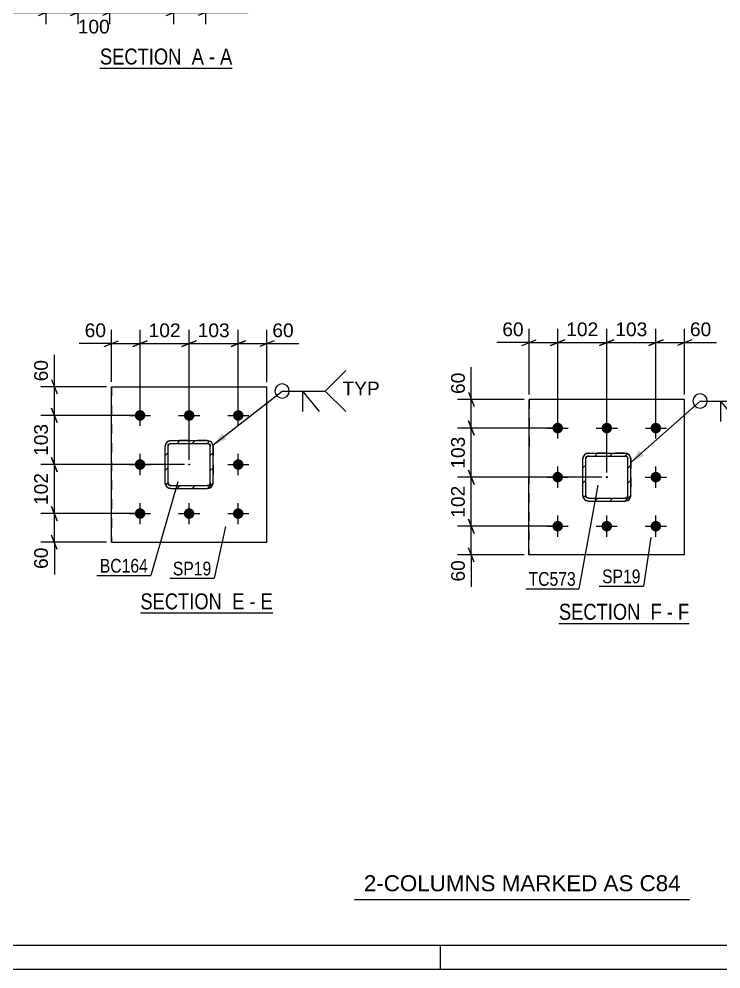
# Model space of a CAD drawing. Header units: millimetres. Extents: x 0 to 841, y 0 to 594.
# Drawn here: x 332.9 to 479.6, y 0 to 198.5 of the extents above; entities that cross this region are included whole.
import ezdxf

# ---------------------------------------------------------------- set-up
doc = ezdxf.new("R2010")
doc.units = ezdxf.units.MM
doc.linetypes.add('DXK_LINE_DOT2', pattern=[3.9198, 1.9599, -1.9599])
doc.linetypes.add('DXK_LINE_DOT3', pattern=[5.9187, 2.979, -0.9799, 0.9799, -0.9799])
doc.styles.add('Arial', font='ARIAL.TTF', dxfattribs={"height": 0.2})
doc.styles.add('Arial Narrow', font='ARIALN.TTF', dxfattribs={"height": 0.2})

# ---------------------------------------------------------------- blocks, each defined once
blk = doc.blocks.new('Unknown-284928597-1132')
at = {"color": 5, "linetype": 'Continuous'}
for p, q in [((5, 5), (836, 5)), ((421, 0), (421, 5)), ((0, 0), (841, 0))]:
    blk.add_line(p, q, dxfattribs=at)
blk = doc.blocks.new('Unknown-284928597-13 - 3507')
at = {"color": 6, "linetype": 'Continuous'}
blk.add_line((445.72, 72.22), (472.93, 72.22), dxfattribs=at)
at = {"color": 0, "linetype": 'Continuous'}
for points in [[(463.82, 72.97), (463.82, 76.47), (445.72, 76.47), (445.72, 72.97)], [(467.22, 72.97), (467.22, 76.47), (464.87, 76.47), (464.87, 72.97)], [(469.54, 72.97), (469.54, 76.47), (468.27, 76.47), (468.27, 72.97)], [(472.93, 72.97), (472.93, 76.47), (470.59, 76.47), (470.59, 72.97)]]:
    blk.add_wipeout(points, dxfattribs=at)
at = {"color": 7, "linetype": 'Continuous', "style": 'Arial Narrow'}
for s, p in [('SECTION ', (445.72, 72.97)), ('F', (464.87, 72.97)), ('F', (470.59, 72.97)), ('-', (468.27, 72.97))]:
    blk.add_text(s, height=3.34, dxfattribs=at).set_placement(p)
blk = doc.blocks.new('Unknown-284928597-16 - 4086')
at = {"color": 6, "linetype": 'Continuous'}
blk.add_line((358.29, 74.4), (385.94, 74.4), dxfattribs=at)
at = {"color": 0, "linetype": 'Continuous'}
for points in [[(376.4, 75.15), (376.4, 78.65), (358.29, 78.65), (358.29, 75.15)], [(380.01, 75.15), (380.01, 78.65), (377.45, 78.65), (377.45, 75.15)], [(382.33, 75.15), (382.33, 78.65), (381.06, 78.65), (381.06, 75.15)], [(385.94, 75.15), (385.94, 78.65), (383.38, 78.65), (383.38, 75.15)]]:
    blk.add_wipeout(points, dxfattribs=at)
at = {"color": 7, "linetype": 'Continuous', "style": 'Arial Narrow'}
for s, p in [('SECTION ', (358.29, 75.15)), ('E', (377.45, 75.15)), ('E', (383.38, 75.15)), ('-', (381.06, 75.15))]:
    blk.add_text(s, height=3.34, dxfattribs=at).set_placement(p)
blk = doc.blocks.new('Unknown-284928597-17 - 2077')
at = {"color": 6, "linetype": 'Continuous'}
blk.add_line((349.84, 188.25), (377.49, 188.25), dxfattribs=at)
at = {"color": 0, "linetype": 'Continuous'}
for points in [[(367.95, 189), (367.95, 192.5), (349.84, 192.5), (349.84, 189)], [(371.55, 189), (371.55, 192.5), (369, 192.5), (369, 189)], [(373.88, 189), (373.88, 192.5), (372.6, 192.5), (372.6, 189)], [(377.49, 189), (377.49, 192.5), (374.93, 192.5), (374.93, 189)]]:
    blk.add_wipeout(points, dxfattribs=at)
at = {"color": 7, "linetype": 'Continuous', "style": 'Arial Narrow'}
for s, p in [('SECTION ', (349.84, 189)), ('A', (369, 189)), ('A', (374.93, 189)), ('-', (372.6, 189))]:
    blk.add_text(s, height=3.34, dxfattribs=at).set_placement(p)
blk = doc.blocks.new('Part-284928597-3552 - 3507')
at = {"color": 2, "linetype": 'Continuous'}
for p, q in [((439.46, 86.53), (439.47, 119.03)), ((439.47, 119.03), (439.47, 119.03)), ((471.97, 119.03), (439.47, 119.03)), ((471.96, 86.53), (471.97, 119.03)), ((439.46, 86.53), (439.46, 86.53)), ((471.96, 86.53), (439.46, 86.53))]:
    blk.add_line(p, q, dxfattribs=at)
at = {"color": 7, "linetype": 'DXK_LINE_DOT2'}
for p, q in [((439.47, 119.03), (439.46, 86.53)), ((471.96, 86.53), (471.97, 119.03)), ((471.97, 119.03), (471.97, 119.03)), ((471.96, 86.53), (471.96, 86.53))]:
    blk.add_line(p, q, dxfattribs=at)
blk = doc.blocks.new('Part-284928597-3561 - 3507')
at = {"linetype": 'Continuous'}
h = blk.add_hatch(dxfattribs=at)
h.set_pattern_fill('', scale=0.7, style=0, pattern_type=0)
h.set_pattern_definition([(45, (459.5123, 97.7786), (-1.57154, 1.57154), [])])
h.paths.add_polyline_path([(451.91, 97.78), (459.51, 97.78), (459.97, 97.87), (460.36, 98.13), (460.62, 98.52), (460.71, 98.98), (460.71, 106.58), (460.62, 107.04), (460.36, 107.43), (459.97, 107.69), (459.51, 107.78), (451.91, 107.78), (451.45, 107.69), (451.07, 107.43), (450.81, 107.04), (450.71, 106.58), (450.71, 98.98), (450.8, 98.52), (451.06, 98.13), (451.45, 97.87)])
h.paths.add_polyline_path([(451.36, 98.75), (451.31, 98.98), (451.31, 106.58), (451.36, 106.81), (451.49, 107), (451.68, 107.13), (451.91, 107.18), (459.51, 107.18), (459.74, 107.13), (459.94, 107), (460.07, 106.81), (460.11, 106.58), (460.11, 98.98), (460.07, 98.75), (459.94, 98.55), (459.74, 98.42), (459.51, 98.38), (451.91, 98.38), (451.68, 98.43), (451.49, 98.56)])
blk.add_hatch(color=246, dxfattribs=at).paths.add_polyline_path([(455.71, 102.68, -1), (455.71, 102.88, -1)])
at = {"color": 2, "linetype": 'Continuous'}
for p, q in [((451.91, 107.78), (451.45, 107.69)), ((451.91, 107.78), (451.91, 107.78)), ((451.91, 107.78), (459.51, 107.78)), ((459.51, 107.78), (459.51, 107.78)), ((459.97, 107.69), (459.51, 107.78)), ((450.81, 107.04), (450.71, 106.58)), ((450.71, 106.58), (450.71, 106.58)), ((450.71, 98.98), (450.71, 106.58)), ((451.31, 106.58), (451.36, 106.81)), ((451.31, 106.58), (451.31, 106.58)), ((451.31, 98.98), (451.31, 106.58)), ((451.36, 106.81), (451.49, 107)), ((451.49, 107), (451.68, 107.13)), ((451.68, 107.13), (451.91, 107.18)), ((451.91, 107.18), (451.91, 107.18)), ((451.91, 107.18), (459.51, 107.18)), ((459.51, 107.18), (459.51, 107.18)), ((459.51, 107.18), (459.74, 107.13)), ((459.74, 107.13), (459.94, 107)), ((459.94, 107), (460.07, 106.81)), ((460.07, 106.81), (460.11, 106.58)), ((460.11, 106.58), (460.11, 106.58)), ((460.11, 98.98), (460.11, 106.58)), ((460.71, 106.58), (460.62, 107.04)), ((460.71, 106.58), (460.71, 106.58)), ((460.71, 98.98), (460.71, 106.58)), ((450.71, 98.98), (450.71, 98.98)), ((450.71, 98.98), (450.8, 98.52)), ((451.31, 98.98), (451.31, 98.98)), ((451.36, 98.75), (451.31, 98.98)), ((451.49, 98.56), (451.36, 98.75)), ((451.45, 97.87), (451.91, 97.78)), ((451.68, 98.43), (451.49, 98.56)), ((451.91, 98.38), (451.68, 98.43)), ((451.91, 98.38), (451.91, 98.38)), ((451.91, 98.38), (459.51, 98.38)), ((451.91, 97.78), (451.91, 97.78)), ((451.91, 97.78), (459.51, 97.78)), ((459.74, 98.42), (459.51, 98.38)), ((459.51, 98.38), (459.51, 98.38)), ((459.51, 97.78), (459.97, 97.87)), ((459.51, 97.78), (459.51, 97.78)), ((459.94, 98.55), (459.74, 98.42)), ((460.07, 98.75), (459.94, 98.55)), ((460.11, 98.98), (460.07, 98.75)), ((460.11, 98.98), (460.11, 98.98)), ((460.62, 98.52), (460.71, 98.98)), ((460.71, 98.98), (460.71, 98.98))]:
    blk.add_line(p, q, dxfattribs=at)
at = {"color": 7, "linetype": 'DXK_LINE_DOT2'}
for p, q in [((451.46, 107.69), (451.91, 107.78)), ((459.51, 107.78), (451.91, 107.78)), ((459.51, 107.78), (459.97, 107.69)), ((450.71, 106.58), (450.81, 107.04)), ((450.71, 98.98), (450.71, 106.58)), ((451.36, 106.81), (451.31, 106.58)), ((451.31, 98.98), (451.31, 106.58)), ((451.49, 107), (451.36, 106.81)), ((451.68, 107.13), (451.49, 107)), ((451.91, 107.18), (451.68, 107.13)), ((451.91, 107.18), (459.51, 107.18)), ((459.74, 107.13), (459.51, 107.18)), ((459.94, 107), (459.74, 107.13)), ((460.07, 106.81), (459.94, 107)), ((460.11, 106.58), (460.07, 106.81)), ((460.11, 98.98), (460.11, 106.58)), ((460.62, 107.04), (460.62, 107.04)), ((460.62, 107.04), (460.71, 106.58)), ((460.71, 106.58), (460.71, 98.98)), ((450.8, 98.52), (450.71, 98.98)), ((451.31, 98.98), (451.36, 98.75)), ((451.36, 98.75), (451.49, 98.56)), ((451.91, 97.78), (451.45, 97.87)), ((451.49, 98.56), (451.68, 98.43)), ((451.68, 98.43), (451.91, 98.38)), ((451.91, 98.38), (459.51, 98.38)), ((451.91, 97.78), (459.51, 97.78)), ((459.51, 98.38), (459.74, 98.42)), ((459.97, 97.87), (459.51, 97.78)), ((459.74, 98.42), (459.94, 98.55)), ((459.94, 98.55), (460.07, 98.75)), ((460.07, 98.75), (460.11, 98.98)), ((460.71, 98.98), (460.62, 98.52)), ((460.71, 98.98), (460.71, 98.98))]:
    blk.add_line(p, q, dxfattribs=at)
at = {"color": 7, "linetype": 'DXK_LINE_DOT3'}
blk.add_line((455.71, 102.78), (455.71, 102.78), dxfattribs=at)
at = {"color": 246, "linetype": 'DXK_LINE_DOT2'}
blk.add_line((455.71, 102.78), (455.71, 102.78), dxfattribs=at)
at = {"color": 246, "linetype": 'Continuous'}
blk.add_circle((455.71, 102.78), 0.1, dxfattribs=at)
at = {"color": 7, "linetype": 'DXK_LINE_DOT2'}
for centre, start, end in [((451.91, 106.58), 112.4901, 157.4901), ((459.51, 106.58), 22.4901, 67.4901), ((451.91, 98.98), 202.4901, 247.4901), ((459.51, 98.98), 292.4901, 337.4901)]:
    blk.add_arc(centre, 1.2, start, end, dxfattribs=at)
at = {"color": 2, "linetype": 'Continuous'}
for centre, start, end in [((451.91, 106.58), 112.4901, 157.4901), ((459.51, 106.58), 22.4901, 67.4901), ((451.91, 98.98), 202.4901, 247.4901), ((459.51, 98.98), 292.4901, 337.4901)]:
    blk.add_arc(centre, 1.2, start, end, dxfattribs=at)
blk = doc.blocks.new('Bolt-284928597-3582 - 3507')
at = {"linetype": 'Continuous'}
for points in [[(446.57, 113.03), (446.54, 112.8), (446.47, 112.59), (446.36, 112.39), (446.2, 112.22), (446.02, 112.08), (445.81, 111.99), (445.58, 111.94), (445.35, 111.94), (445.13, 111.98), (444.92, 112.08), (444.73, 112.21), (444.58, 112.38), (444.46, 112.58), (444.39, 112.8), (444.37, 113.03), (444.39, 113.26), (444.46, 113.48), (444.57, 113.68), (444.73, 113.85), (444.91, 113.98), (445.12, 114.08), (445.35, 114.12), (445.58, 114.13), (445.8, 114.08), (446.01, 113.98), (446.2, 113.85), (446.35, 113.68), (446.47, 113.48), (446.54, 113.26)], [(456.82, 113.03), (456.79, 112.8), (456.72, 112.58), (456.61, 112.38), (456.45, 112.21), (456.27, 112.08), (456.06, 111.98), (455.83, 111.94), (455.6, 111.94), (455.38, 111.98), (455.17, 112.08), (454.98, 112.21), (454.83, 112.38), (454.71, 112.58), (454.64, 112.8), (454.62, 113.03), (454.64, 113.26), (454.71, 113.47), (454.82, 113.67), (454.98, 113.85), (455.16, 113.98), (455.37, 114.07), (455.6, 114.12), (455.83, 114.12), (456.05, 114.08), (456.26, 113.98), (456.45, 113.85), (456.6, 113.68), (456.72, 113.48), (456.79, 113.26)], [(467.07, 113.03), (467.04, 112.8), (466.97, 112.58), (466.86, 112.38), (466.7, 112.21), (466.52, 112.08), (466.31, 111.98), (466.08, 111.93), (465.85, 111.93), (465.63, 111.98), (465.42, 112.07), (465.23, 112.21), (465.08, 112.38), (464.96, 112.58), (464.89, 112.8), (464.87, 113.03), (464.89, 113.25), (464.96, 113.47), (465.07, 113.67), (465.23, 113.84), (465.41, 113.98), (465.62, 114.07), (465.85, 114.12), (466.08, 114.12), (466.3, 114.07), (466.51, 113.98), (466.7, 113.85), (466.85, 113.68), (466.97, 113.48), (467.04, 113.26)], [(446.56, 102.78), (446.54, 102.55), (446.47, 102.34), (446.36, 102.14), (446.2, 101.97), (446.02, 101.83), (445.81, 101.74), (445.58, 101.69), (445.35, 101.69), (445.13, 101.73), (444.92, 101.83), (444.73, 101.96), (444.58, 102.13), (444.46, 102.33), (444.39, 102.55), (444.36, 102.78), (444.39, 103.01), (444.46, 103.23), (444.57, 103.43), (444.73, 103.6), (444.91, 103.73), (445.12, 103.83), (445.35, 103.87), (445.58, 103.88), (445.8, 103.83), (446.01, 103.73), (446.2, 103.6), (446.35, 103.43), (446.47, 103.23), (446.54, 103.01)], [(467.06, 102.78), (467.04, 102.55), (466.97, 102.33), (466.86, 102.13), (466.7, 101.96), (466.52, 101.83), (466.31, 101.73), (466.08, 101.68), (465.85, 101.68), (465.63, 101.73), (465.42, 101.82), (465.23, 101.96), (465.08, 102.13), (464.96, 102.33), (464.89, 102.55), (464.86, 102.78), (464.89, 103), (464.96, 103.22), (465.07, 103.42), (465.23, 103.59), (465.41, 103.73), (465.62, 103.82), (465.85, 103.87), (466.08, 103.87), (466.3, 103.82), (466.51, 103.73), (466.7, 103.6), (466.85, 103.43), (466.97, 103.23), (467.04, 103.01)], [(446.56, 92.53), (446.54, 92.3), (446.47, 92.09), (446.35, 91.89), (446.2, 91.72), (446.01, 91.58), (445.8, 91.49), (445.58, 91.44), (445.35, 91.44), (445.12, 91.48), (444.91, 91.58), (444.73, 91.71), (444.57, 91.88), (444.46, 92.08), (444.39, 92.3), (444.36, 92.53), (444.39, 92.76), (444.46, 92.98), (444.57, 93.18), (444.72, 93.35), (444.91, 93.48), (445.12, 93.58), (445.34, 93.62), (445.57, 93.63), (445.8, 93.58), (446.01, 93.48), (446.2, 93.35), (446.35, 93.18), (446.47, 92.98), (446.54, 92.76)], [(456.81, 92.53), (456.79, 92.3), (456.72, 92.08), (456.6, 91.88), (456.45, 91.71), (456.26, 91.58), (456.05, 91.48), (455.83, 91.44), (455.6, 91.44), (455.37, 91.48), (455.16, 91.58), (454.98, 91.71), (454.82, 91.88), (454.71, 92.08), (454.64, 92.3), (454.61, 92.53), (454.64, 92.76), (454.71, 92.97), (454.82, 93.17), (454.97, 93.35), (455.16, 93.48), (455.37, 93.57), (455.59, 93.62), (455.82, 93.62), (456.05, 93.58), (456.26, 93.48), (456.45, 93.35), (456.6, 93.18), (456.72, 92.98), (456.79, 92.76)], [(467.06, 92.53), (467.04, 92.3), (466.97, 92.08), (466.85, 91.88), (466.7, 91.71), (466.51, 91.58), (466.3, 91.48), (466.08, 91.43), (465.85, 91.43), (465.62, 91.48), (465.41, 91.57), (465.23, 91.71), (465.07, 91.88), (464.96, 92.08), (464.89, 92.3), (464.86, 92.53), (464.89, 92.75), (464.96, 92.97), (465.07, 93.17), (465.22, 93.34), (465.41, 93.48), (465.62, 93.57), (465.84, 93.62), (466.07, 93.62), (466.3, 93.57), (466.51, 93.48), (466.7, 93.35), (466.85, 93.18), (466.97, 92.98), (467.04, 92.76)]]:
    blk.add_hatch(color=1, dxfattribs=at).paths.add_polyline_path(points)
at = {"color": 1, "linetype": 'Continuous'}
for p, q in [((445.47, 110.83), (445.47, 115.23)), ((455.72, 110.83), (455.72, 115.23)), ((465.97, 110.83), (465.97, 115.23)), ((443.27, 113.03), (447.67, 113.03)), ((453.52, 113.03), (457.92, 113.03)), ((463.77, 113.03), (468.17, 113.03)), ((445.46, 100.58), (445.46, 104.98)), ((465.96, 100.58), (465.96, 104.98)), ((443.26, 102.78), (447.66, 102.78)), ((463.76, 102.78), (468.16, 102.78)), ((445.46, 90.33), (445.46, 94.73)), ((455.71, 90.33), (455.71, 94.73)), ((465.96, 90.33), (465.96, 94.73)), ((443.26, 92.53), (447.66, 92.53)), ((453.51, 92.53), (457.91, 92.53)), ((463.76, 92.53), (468.16, 92.53))]:
    blk.add_line(p, q, dxfattribs=at)
blk = doc.blocks.new('Bolt-284928597-4131 - 4086')
at = {"linetype": 'Continuous'}
for points in [[(358.96, 116.49), (359.12, 116.31), (359.23, 116.11), (359.3, 115.9), (359.32, 115.67), (359.3, 115.44), (359.23, 115.22), (359.11, 115.02), (358.96, 114.85), (358.77, 114.72), (358.56, 114.62), (358.34, 114.57), (358.11, 114.58), (357.88, 114.62), (357.67, 114.72), (357.49, 114.85), (357.33, 115.02), (357.22, 115.22), (357.15, 115.44), (357.12, 115.67), (357.15, 115.9), (357.22, 116.12), (357.34, 116.32), (357.49, 116.49), (357.68, 116.62), (357.89, 116.72), (358.11, 116.76), (358.34, 116.76), (358.57, 116.71), (358.78, 116.62)], [(369.21, 116.48), (369.37, 116.31), (369.48, 116.11), (369.55, 115.89), (369.57, 115.67), (369.55, 115.44), (369.48, 115.22), (369.36, 115.02), (369.21, 114.85), (369.02, 114.71), (368.81, 114.62), (368.59, 114.57), (368.36, 114.57), (368.13, 114.62), (367.92, 114.72), (367.74, 114.85), (367.58, 115.02), (367.47, 115.22), (367.4, 115.44), (367.37, 115.67), (367.4, 115.9), (367.47, 116.12), (367.59, 116.32), (367.74, 116.49), (367.93, 116.62), (368.14, 116.71), (368.36, 116.76), (368.59, 116.76), (368.82, 116.71), (369.03, 116.62)], [(379.46, 116.48), (379.62, 116.31), (379.73, 116.11), (379.8, 115.89), (379.82, 115.66), (379.8, 115.43), (379.73, 115.22), (379.61, 115.02), (379.46, 114.85), (379.27, 114.71), (379.06, 114.62), (378.84, 114.57), (378.61, 114.57), (378.38, 114.62), (378.17, 114.71), (377.99, 114.85), (377.83, 115.02), (377.72, 115.22), (377.65, 115.44), (377.62, 115.67), (377.65, 115.9), (377.72, 116.12), (377.84, 116.31), (377.99, 116.48), (378.18, 116.62), (378.39, 116.71), (378.61, 116.76), (378.84, 116.76), (379.07, 116.71), (379.28, 116.62)], [(358.96, 106.24), (359.11, 106.06), (359.23, 105.86), (359.3, 105.65), (359.32, 105.42), (359.3, 105.19), (359.23, 104.97), (359.11, 104.77), (358.96, 104.6), (358.77, 104.47), (358.56, 104.37), (358.34, 104.32), (358.11, 104.33), (357.88, 104.37), (357.67, 104.47), (357.49, 104.6), (357.33, 104.77), (357.22, 104.97), (357.15, 105.19), (357.12, 105.42), (357.15, 105.65), (357.22, 105.87), (357.33, 106.07), (357.49, 106.24), (357.68, 106.37), (357.89, 106.47), (358.11, 106.51), (358.34, 106.51), (358.57, 106.46), (358.78, 106.37)], [(379.46, 106.23), (379.61, 106.06), (379.73, 105.86), (379.8, 105.64), (379.82, 105.41), (379.8, 105.18), (379.73, 104.97), (379.61, 104.77), (379.46, 104.6), (379.27, 104.46), (379.06, 104.37), (378.84, 104.32), (378.61, 104.32), (378.38, 104.37), (378.17, 104.46), (377.99, 104.6), (377.83, 104.77), (377.72, 104.97), (377.65, 105.19), (377.62, 105.42), (377.65, 105.65), (377.72, 105.87), (377.83, 106.06), (377.99, 106.23), (378.18, 106.37), (378.39, 106.46), (378.61, 106.51), (378.84, 106.51), (379.07, 106.46), (379.28, 106.37)], [(358.96, 95.99), (359.11, 95.81), (359.23, 95.61), (359.3, 95.4), (359.32, 95.17), (359.3, 94.94), (359.23, 94.72), (359.11, 94.52), (358.96, 94.35), (358.77, 94.22), (358.56, 94.12), (358.33, 94.07), (358.1, 94.08), (357.88, 94.12), (357.67, 94.22), (357.48, 94.35), (357.33, 94.52), (357.22, 94.72), (357.14, 94.94), (357.12, 95.17), (357.15, 95.4), (357.22, 95.62), (357.33, 95.82), (357.49, 95.99), (357.67, 96.12), (357.88, 96.22), (358.11, 96.26), (358.34, 96.26), (358.56, 96.21), (358.77, 96.12)], [(369.21, 95.98), (369.36, 95.81), (369.48, 95.61), (369.55, 95.39), (369.57, 95.17), (369.55, 94.94), (369.48, 94.72), (369.36, 94.52), (369.21, 94.35), (369.02, 94.21), (368.81, 94.12), (368.58, 94.07), (368.35, 94.07), (368.13, 94.12), (367.92, 94.22), (367.73, 94.35), (367.58, 94.52), (367.47, 94.72), (367.39, 94.94), (367.37, 95.17), (367.4, 95.4), (367.47, 95.62), (367.58, 95.82), (367.74, 95.99), (367.92, 96.12), (368.13, 96.21), (368.36, 96.26), (368.59, 96.26), (368.81, 96.21), (369.02, 96.12)], [(379.46, 95.98), (379.61, 95.81), (379.73, 95.61), (379.8, 95.39), (379.82, 95.16), (379.8, 94.93), (379.73, 94.72), (379.61, 94.52), (379.46, 94.35), (379.27, 94.21), (379.06, 94.12), (378.83, 94.07), (378.6, 94.07), (378.38, 94.12), (378.17, 94.21), (377.98, 94.35), (377.83, 94.52), (377.72, 94.72), (377.64, 94.94), (377.62, 95.17), (377.65, 95.4), (377.72, 95.62), (377.83, 95.81), (377.99, 95.98), (378.17, 96.12), (378.38, 96.21), (378.61, 96.26), (378.84, 96.26), (379.06, 96.21), (379.27, 96.12)]]:
    blk.add_hatch(color=1, dxfattribs=at).paths.add_polyline_path(points)
at = {"color": 1, "linetype": 'Continuous'}
for p, q in [((358.22, 113.47), (358.23, 117.87)), ((368.47, 113.47), (368.48, 117.87)), ((378.72, 113.47), (378.73, 117.87)), ((356.02, 115.67), (360.42, 115.67)), ((366.27, 115.67), (370.67, 115.67)), ((376.52, 115.67), (380.92, 115.67)), ((358.22, 103.22), (358.22, 107.62)), ((378.72, 103.22), (378.72, 107.62)), ((356.02, 105.42), (360.42, 105.42)), ((376.52, 105.42), (380.92, 105.42)), ((358.22, 92.97), (358.22, 97.37)), ((368.47, 92.97), (368.47, 97.37)), ((378.72, 92.97), (378.72, 97.37)), ((356.02, 95.17), (360.42, 95.17)), ((366.27, 95.17), (370.67, 95.17)), ((376.52, 95.17), (380.92, 95.17))]:
    blk.add_line(p, q, dxfattribs=at)
blk = doc.blocks.new('Part-284928597-4123 - 4086')
at = {"linetype": 'Continuous'}
h = blk.add_hatch(dxfattribs=at)
h.set_pattern_fill('', scale=0.7, style=0, pattern_type=0)
h.set_pattern_definition([(45, (372.2717, 100.4161), (-1.57154, 1.57154), [])])
h.paths.add_polyline_path([(364.67, 100.42), (372.27, 100.42), (372.73, 100.51), (373.12, 100.77), (373.38, 101.16), (373.47, 101.62), (373.47, 109.22), (373.38, 109.68), (373.12, 110.06), (372.73, 110.32), (372.27, 110.42), (364.67, 110.42), (364.21, 110.33), (363.82, 110.07), (363.56, 109.68), (363.47, 109.22), (363.47, 101.62), (363.56, 101.16), (363.82, 100.77), (364.21, 100.51)])
h.paths.add_polyline_path([(364.12, 101.39), (364.07, 101.62), (364.07, 109.22), (364.12, 109.45), (364.25, 109.64), (364.44, 109.77), (364.67, 109.82), (372.27, 109.82), (372.5, 109.77), (372.7, 109.64), (372.83, 109.45), (372.87, 109.22), (372.87, 101.62), (372.83, 101.39), (372.7, 101.19), (372.5, 101.06), (372.27, 101.02), (364.67, 101.02), (364.44, 101.06), (364.25, 101.19)])
blk.add_hatch(color=246, dxfattribs=at).paths.add_polyline_path([(368.47, 105.32, -1), (368.47, 105.52, -1)])
at = {"color": 7, "linetype": 'DXK_LINE_DOT2'}
for p, q in [((363.47, 109.22), (363.57, 109.68)), ((363.47, 101.62), (363.47, 109.22)), ((364.12, 109.45), (364.07, 109.22)), ((364.07, 101.62), (364.07, 109.22)), ((364.25, 109.64), (364.12, 109.45)), ((364.21, 110.33), (364.67, 110.42)), ((364.44, 109.77), (364.25, 109.64)), ((364.67, 109.82), (364.44, 109.77)), ((372.27, 110.42), (364.67, 110.42)), ((364.67, 109.82), (372.27, 109.82)), ((372.27, 110.42), (372.73, 110.33)), ((372.5, 109.77), (372.27, 109.82)), ((372.7, 109.64), (372.5, 109.77)), ((372.83, 109.45), (372.7, 109.64)), ((372.73, 110.33), (372.73, 110.33)), ((372.87, 109.22), (372.83, 109.45)), ((372.87, 101.62), (372.87, 109.22)), ((373.38, 109.68), (373.38, 109.67)), ((373.38, 109.67), (373.47, 109.22)), ((373.47, 109.22), (373.47, 101.62)), ((363.56, 101.16), (363.47, 101.62)), ((364.07, 101.62), (364.12, 101.39)), ((364.12, 101.39), (364.25, 101.19)), ((372.7, 101.19), (372.83, 101.39)), ((372.83, 101.39), (372.87, 101.62)), ((373.47, 101.62), (373.38, 101.16)), ((364.67, 100.42), (364.21, 100.51)), ((364.25, 101.19), (364.44, 101.06)), ((364.44, 101.06), (364.67, 101.02)), ((364.67, 101.02), (372.27, 101.02)), ((364.67, 100.42), (372.27, 100.42)), ((372.27, 101.02), (372.5, 101.06)), ((372.73, 100.51), (372.27, 100.42)), ((372.5, 101.06), (372.7, 101.19))]:
    blk.add_line(p, q, dxfattribs=at)
at = {"color": 2, "linetype": 'Continuous'}
for p, q in [((363.56, 109.68), (363.47, 109.22)), ((363.47, 109.22), (363.47, 109.22)), ((363.47, 101.62), (363.47, 109.22)), ((364.07, 109.22), (364.12, 109.45)), ((364.07, 109.22), (364.07, 109.22)), ((364.07, 101.62), (364.07, 109.22)), ((364.12, 109.45), (364.25, 109.64)), ((364.67, 110.42), (364.21, 110.33)), ((364.25, 109.64), (364.44, 109.77)), ((364.44, 109.77), (364.67, 109.82)), ((364.67, 110.42), (364.67, 110.42)), ((364.67, 110.42), (372.27, 110.42)), ((364.67, 109.82), (364.67, 109.82)), ((364.67, 109.82), (372.27, 109.82)), ((372.27, 110.42), (372.27, 110.42)), ((372.73, 110.32), (372.27, 110.42)), ((372.27, 109.82), (372.27, 109.82)), ((372.27, 109.82), (372.5, 109.77)), ((372.5, 109.77), (372.7, 109.64)), ((372.7, 109.64), (372.83, 109.45)), ((372.83, 109.45), (372.87, 109.22)), ((372.87, 109.22), (372.87, 109.22)), ((372.87, 101.62), (372.87, 109.22)), ((373.47, 109.22), (373.38, 109.68)), ((373.47, 109.22), (373.47, 109.22)), ((373.47, 101.62), (373.47, 109.22)), ((363.47, 101.62), (363.47, 101.62)), ((363.47, 101.62), (363.56, 101.16)), ((364.07, 101.62), (364.07, 101.62)), ((364.12, 101.39), (364.07, 101.62)), ((364.25, 101.19), (364.12, 101.39)), ((372.83, 101.39), (372.7, 101.19)), ((372.87, 101.62), (372.83, 101.39)), ((372.87, 101.62), (372.87, 101.62)), ((373.38, 101.16), (373.47, 101.62)), ((373.47, 101.62), (373.47, 101.62)), ((364.21, 100.51), (364.67, 100.42)), ((364.44, 101.06), (364.25, 101.19)), ((364.67, 101.02), (364.44, 101.06)), ((364.67, 101.02), (364.67, 101.02)), ((364.67, 101.02), (372.27, 101.02)), ((364.67, 100.42), (364.67, 100.42)), ((364.67, 100.42), (372.27, 100.42)), ((372.5, 101.06), (372.27, 101.02)), ((372.27, 101.02), (372.27, 101.02)), ((372.27, 100.42), (372.73, 100.51)), ((372.27, 100.42), (372.27, 100.42)), ((372.7, 101.19), (372.5, 101.06))]:
    blk.add_line(p, q, dxfattribs=at)
at = {"color": 7, "linetype": 'DXK_LINE_DOT3'}
blk.add_line((368.47, 105.42), (368.47, 105.42), dxfattribs=at)
at = {"color": 246, "linetype": 'DXK_LINE_DOT2'}
blk.add_line((368.47, 105.42), (368.47, 105.42), dxfattribs=at)
at = {"color": 246, "linetype": 'Continuous'}
blk.add_circle((368.47, 105.42), 0.1, dxfattribs=at)
at = {"color": 2, "linetype": 'Continuous'}
for centre, start, end in [((364.67, 109.22), 112.4901, 157.4901), ((372.27, 109.22), 22.4901, 67.4901), ((364.67, 101.62), 202.4901, 247.4901), ((372.27, 101.62), 292.4901, 337.4901)]:
    blk.add_arc(centre, 1.2, start, end, dxfattribs=at)
at = {"color": 7, "linetype": 'DXK_LINE_DOT2'}
for centre, start, end in [((364.67, 109.22), 112.4901, 157.4901), ((364.67, 101.62), 202.4901, 247.4901), ((372.27, 101.62), 292.4901, 337.4901)]:
    blk.add_arc(centre, 1.2, start, end, dxfattribs=at)
blk = doc.blocks.new('Part-284928597-4094 - 4086')
at = {"color": 2, "linetype": 'Continuous'}
for p, q in [((352.22, 89.17), (352.23, 121.67)), ((352.23, 121.67), (352.23, 121.67)), ((352.23, 121.67), (384.73, 121.66)), ((384.72, 89.16), (384.73, 121.66)), ((384.73, 121.66), (384.73, 121.66)), ((352.22, 89.17), (352.22, 89.17)), ((352.22, 89.17), (384.72, 89.16)), ((384.72, 89.16), (384.72, 89.16))]:
    blk.add_line(p, q, dxfattribs=at)
at = {"color": 7, "linetype": 'DXK_LINE_DOT2'}
for p, q in [((352.23, 121.67), (352.22, 89.17)), ((352.23, 121.67), (384.73, 121.66)), ((384.72, 89.16), (384.73, 121.66)), ((352.22, 89.17), (384.72, 89.16))]:
    blk.add_line(p, q, dxfattribs=at)
blk = doc.blocks.new('StraightDimension-284928597-3587 - 3507')
at = {"color": 7, "linetype": 'Continuous'}
for p, q in [((426.81, 114.53), (428.01, 111.53)), ((444.47, 113.03), (424.56, 113.03)), ((427.41, 102.75), (427.41, 113.03)), ((428.01, 101.25), (426.81, 104.25)), ((454.71, 102.75), (424.56, 102.75))]:
    blk.add_line(p, q, dxfattribs=at)
at = {"color": 0}
blk.add_wipeout([(426.66, 111.82), (422.46, 111.82), (422.46, 103.95), (426.66, 103.95)], dxfattribs=at)
at = {"color": 3, "style": 'Arial'}
blk.add_text('103', height=2.865, rotation=90.0002, dxfattribs=at).set_placement((426.06, 104.55))
blk = doc.blocks.new('StraightDimension-284928597-3596 - 3507')
at = {"color": 7, "linetype": 'Continuous'}
for p, q in [((426.81, 120.53), (428.01, 117.53)), ((438.47, 119.03), (424.56, 119.03)), ((427.41, 113.03), (427.41, 119.03)), ((428.01, 111.53), (426.81, 114.53)), ((444.47, 113.03), (424.56, 113.03))]:
    blk.add_line(p, q, dxfattribs=at)
at = {"color": 0}
blk.add_wipeout([(426.66, 125.2), (422.46, 125.2), (422.46, 119.56), (426.66, 119.56)], dxfattribs=at)
at = {"color": 7, "linetype": 'Continuous'}
blk.add_line((427.41, 119.03), (427.41, 125.73), dxfattribs=at)
blk.add_line((427.41, 119.03), (427.41, 125.73), dxfattribs=at)
at = {"color": 3, "style": 'Arial'}
blk.add_text('60', height=2.865, rotation=90.0002, dxfattribs=at).set_placement((426.06, 120.16))
blk = doc.blocks.new('StraightDimension-284928597-3606 - 3507')
at = {"color": 7, "linetype": 'Continuous'}
for p, q in [((426.81, 94.03), (428.01, 91.03)), ((444.46, 92.53), (424.56, 92.53)), ((427.41, 86.53), (427.41, 92.53)), ((428.01, 85.03), (426.81, 88.03)), ((438.46, 86.53), (424.56, 86.53))]:
    blk.add_line(p, q, dxfattribs=at)
at = {"color": 0}
blk.add_wipeout([(426.66, 86.01), (422.46, 86.01), (422.46, 80.36), (426.66, 80.36)], dxfattribs=at)
at = {"color": 7, "linetype": 'Continuous'}
blk.add_line((427.41, 86.53), (427.41, 79.83), dxfattribs=at)
blk.add_line((427.41, 86.53), (427.41, 79.83), dxfattribs=at)
at = {"color": 3, "style": 'Arial'}
blk.add_text('60', height=2.865, rotation=90.0002, dxfattribs=at).set_placement((426.06, 80.96))
blk = doc.blocks.new('StraightDimension-284928597-3616 - 3507')
at = {"color": 7, "linetype": 'Continuous'}
for p, q in [((426.81, 104.25), (428.01, 101.25)), ((454.71, 102.75), (424.56, 102.75)), ((427.41, 92.53), (427.41, 102.75)), ((428.01, 91.03), (426.81, 94.03)), ((444.46, 92.53), (424.56, 92.53))]:
    blk.add_line(p, q, dxfattribs=at)
at = {"color": 0}
blk.add_wipeout([(426.66, 101.57), (422.46, 101.57), (422.46, 93.7), (426.66, 93.7)], dxfattribs=at)
at = {"color": 3, "style": 'Arial'}
blk.add_text('102', height=2.865, rotation=90.0002, dxfattribs=at).set_placement((426.06, 94.3))
blk = doc.blocks.new('StraightDimension-284928597-3626 - 3507')
at = {"color": 7, "linetype": 'Continuous'}
for p, q in [((465.97, 114.03), (465.97, 133.74)), ((471.97, 120.03), (471.97, 133.74)), ((464.47, 130.29), (467.47, 131.49)), ((473.47, 131.49), (470.47, 130.29)), ((465.97, 130.89), (471.97, 130.89))]:
    blk.add_line(p, q, dxfattribs=at)
at = {"color": 0}
blk.add_wipeout([(478.14, 131.64), (478.14, 135.84), (472.49, 135.84), (472.49, 131.64)], dxfattribs=at)
at = {"color": 7, "linetype": 'Continuous'}
blk.add_line((471.97, 130.89), (478.66, 130.89), dxfattribs=at)
blk.add_line((471.97, 130.89), (478.66, 130.89), dxfattribs=at)
at = {"color": 3, "style": 'Arial'}
blk.add_text('60', height=2.865, dxfattribs=at).set_placement((473.09, 132.24))
blk = doc.blocks.new('StraightDimension-284928597-3636 - 3507')
at = {"color": 7, "linetype": 'Continuous'}
for p, q in [((439.47, 120.03), (439.47, 133.74)), ((445.47, 114.03), (445.47, 133.74)), ((437.97, 130.29), (440.97, 131.49)), ((446.97, 131.49), (443.97, 130.29)), ((439.47, 130.89), (445.47, 130.89))]:
    blk.add_line(p, q, dxfattribs=at)
at = {"color": 0}
blk.add_wipeout([(438.94, 131.64), (438.94, 135.84), (433.29, 135.84), (433.29, 131.64)], dxfattribs=at)
at = {"color": 7, "linetype": 'Continuous'}
blk.add_line((439.47, 130.89), (432.77, 130.89), dxfattribs=at)
blk.add_line((439.47, 130.89), (432.77, 130.89), dxfattribs=at)
at = {"color": 3, "style": 'Arial'}
blk.add_text('60', height=2.865, dxfattribs=at).set_placement((433.89, 132.24))
blk = doc.blocks.new('StraightDimension-284928597-3646 - 3507')
at = {"color": 7, "linetype": 'Continuous'}
for p, q in [((445.47, 114.03), (445.47, 133.74)), ((455.71, 103.78), (455.71, 133.74)), ((443.97, 130.29), (446.97, 131.49)), ((457.21, 131.49), (454.21, 130.29)), ((445.47, 130.89), (455.71, 130.89))]:
    blk.add_line(p, q, dxfattribs=at)
at = {"color": 0}
blk.add_wipeout([(454.52, 131.64), (454.52, 135.84), (446.65, 135.84), (446.65, 131.64)], dxfattribs=at)
at = {"color": 3, "style": 'Arial'}
blk.add_text('102', height=2.865, dxfattribs=at).set_placement((447.25, 132.24))
blk = doc.blocks.new('StraightDimension-284928597-3654 - 3507')
at = {"color": 7, "linetype": 'Continuous'}
for p, q in [((455.71, 103.78), (455.71, 133.74)), ((465.97, 114.03), (465.97, 133.74)), ((454.21, 130.29), (457.21, 131.49)), ((467.47, 131.49), (464.47, 130.29)), ((455.71, 130.89), (465.97, 130.89))]:
    blk.add_line(p, q, dxfattribs=at)
at = {"color": 0}
blk.add_wipeout([(464.77, 131.64), (464.77, 135.84), (456.9, 135.84), (456.9, 131.64)], dxfattribs=at)
at = {"color": 3, "style": 'Arial'}
blk.add_text('103', height=2.865, dxfattribs=at).set_placement((457.5, 132.24))
blk = doc.blocks.new('StraightDimension-284928597-4174 - 4086')
at = {"color": 7, "linetype": 'Continuous'}
for p, q in [((352.23, 122.67), (352.23, 133.53)), ((358.22, 116.67), (358.22, 133.53)), ((350.73, 130.08), (353.73, 131.28)), ((359.72, 131.28), (356.72, 130.08)), ((352.23, 130.68), (358.22, 130.68))]:
    blk.add_line(p, q, dxfattribs=at)
at = {"color": 0}
blk.add_wipeout([(351.7, 131.43), (351.7, 135.63), (346.05, 135.63), (346.05, 131.43)], dxfattribs=at)
at = {"color": 7, "linetype": 'Continuous'}
blk.add_line((352.23, 130.68), (345.53, 130.68), dxfattribs=at)
blk.add_line((352.23, 130.68), (345.53, 130.68), dxfattribs=at)
at = {"color": 3, "style": 'Arial'}
blk.add_text('60', height=2.865, dxfattribs=at).set_placement((346.65, 132.03))
blk = doc.blocks.new('StraightDimension-284928597-4166 - 4086')
at = {"color": 7, "linetype": 'Continuous'}
for p, q in [((358.22, 116.67), (358.22, 133.53)), ((368.47, 106.41), (368.47, 133.53)), ((356.72, 130.08), (359.72, 131.28)), ((369.97, 131.28), (366.97, 130.08)), ((358.22, 130.68), (368.47, 130.68))]:
    blk.add_line(p, q, dxfattribs=at)
at = {"color": 0}
blk.add_wipeout([(367.28, 131.43), (367.28, 135.63), (359.41, 135.63), (359.41, 131.43)], dxfattribs=at)
at = {"color": 3, "style": 'Arial'}
blk.add_text('102', height=2.865, dxfattribs=at).set_placement((360.01, 132.03))
blk = doc.blocks.new('StraightDimension-284928597-4184 - 4086')
at = {"color": 7, "linetype": 'Continuous'}
for p, q in [((368.47, 106.41), (368.47, 133.53)), ((378.73, 116.67), (378.73, 133.53)), ((366.97, 130.08), (369.97, 131.28)), ((380.23, 131.28), (377.23, 130.08)), ((368.47, 130.68), (378.73, 130.68))]:
    blk.add_line(p, q, dxfattribs=at)
at = {"color": 0}
blk.add_wipeout([(377.53, 131.43), (377.53, 135.63), (369.66, 135.63), (369.66, 131.43)], dxfattribs=at)
at = {"color": 3, "style": 'Arial'}
blk.add_text('103', height=2.865, dxfattribs=at).set_placement((370.26, 132.03))
blk = doc.blocks.new('StraightDimension-284928597-4192 - 4086')
at = {"color": 7, "linetype": 'Continuous'}
for p, q in [((378.73, 116.67), (378.73, 133.53)), ((384.73, 122.66), (384.73, 133.53)), ((377.23, 130.08), (380.23, 131.28)), ((386.23, 131.28), (383.23, 130.08)), ((378.73, 130.68), (384.73, 130.68))]:
    blk.add_line(p, q, dxfattribs=at)
at = {"color": 0}
blk.add_wipeout([(390.9, 131.43), (390.9, 135.63), (385.25, 135.63), (385.25, 131.43)], dxfattribs=at)
at = {"color": 7, "linetype": 'Continuous'}
blk.add_line((384.73, 130.68), (391.42, 130.68), dxfattribs=at)
blk.add_line((384.73, 130.68), (391.42, 130.68), dxfattribs=at)
at = {"color": 3, "style": 'Arial'}
blk.add_text('60', height=2.865, dxfattribs=at).set_placement((385.85, 132.03))
blk = doc.blocks.new('StraightDimension-284928597-4203 - 4086')
at = {"color": 7, "linetype": 'Continuous'}
for p, q in [((339.71, 123.17), (340.91, 120.17)), ((351.23, 121.67), (337.46, 121.67)), ((340.31, 115.67), (340.31, 121.67)), ((340.91, 114.17), (339.71, 117.17)), ((357.22, 115.67), (337.46, 115.67))]:
    blk.add_line(p, q, dxfattribs=at)
at = {"color": 0}
blk.add_wipeout([(339.56, 127.84), (335.36, 127.84), (335.36, 122.2), (339.56, 122.2)], dxfattribs=at)
at = {"color": 7, "linetype": 'Continuous'}
blk.add_line((340.31, 121.67), (340.31, 128.37), dxfattribs=at)
blk.add_line((340.31, 121.67), (340.31, 128.37), dxfattribs=at)
at = {"color": 3, "style": 'Arial'}
blk.add_text('60', height=2.865, rotation=90.0002, dxfattribs=at).set_placement((338.96, 122.8))
blk = doc.blocks.new('StraightDimension-284928597-4213 - 4086')
at = {"color": 7, "linetype": 'Continuous'}
for p, q in [((339.71, 117.17), (340.91, 114.17)), ((357.22, 115.67), (337.46, 115.67)), ((340.31, 105.41), (340.31, 115.67)), ((367.47, 105.41), (337.46, 105.41)), ((340.91, 103.91), (339.71, 106.91))]:
    blk.add_line(p, q, dxfattribs=at)
at = {"color": 0}
blk.add_wipeout([(339.56, 114.48), (335.36, 114.48), (335.36, 106.61), (339.56, 106.61)], dxfattribs=at)
at = {"color": 3, "style": 'Arial'}
blk.add_text('103', height=2.865, rotation=90.0002, dxfattribs=at).set_placement((338.96, 107.21))
blk = doc.blocks.new('StraightDimension-284928597-4221 - 4086')
at = {"color": 7, "linetype": 'Continuous'}
for p, q in [((367.47, 105.41), (337.46, 105.41)), ((339.71, 106.91), (340.91, 103.91)), ((340.31, 95.17), (340.31, 105.41)), ((340.91, 93.67), (339.71, 96.67)), ((357.22, 95.17), (337.46, 95.17))]:
    blk.add_line(p, q, dxfattribs=at)
at = {"color": 0}
blk.add_wipeout([(339.56, 104.23), (335.36, 104.23), (335.36, 96.36), (339.56, 96.36)], dxfattribs=at)
at = {"color": 3, "style": 'Arial'}
blk.add_text('102', height=2.865, rotation=90.0002, dxfattribs=at).set_placement((338.96, 96.96))
blk = doc.blocks.new('StraightDimension-284928597-4229 - 4086')
at = {"color": 7, "linetype": 'Continuous'}
for p, q in [((339.71, 96.67), (340.91, 93.67)), ((357.22, 95.17), (337.46, 95.17)), ((340.31, 89.17), (340.31, 95.17)), ((340.91, 87.67), (339.71, 90.67)), ((351.22, 89.17), (337.46, 89.17))]:
    blk.add_line(p, q, dxfattribs=at)
at = {"color": 0}
blk.add_wipeout([(339.56, 88.65), (335.36, 88.65), (335.36, 83), (339.56, 83)], dxfattribs=at)
at = {"color": 7, "linetype": 'Continuous'}
blk.add_line((340.31, 89.17), (340.31, 82.47), dxfattribs=at)
blk.add_line((340.31, 89.17), (340.31, 82.47), dxfattribs=at)
at = {"color": 3, "style": 'Arial'}
blk.add_text('60', height=2.865, rotation=90.0002, dxfattribs=at).set_placement((338.96, 83.6))
blk = doc.blocks.new('StraightDimension-284928597-2354 - 2077')
at = {"color": 7, "linetype": 'Continuous'}
for p, q in [((325.2, 213.13), (325.2, 197.45)), ((338.53, 213.13), (338.53, 197.45)), ((326.7, 200.45), (323.7, 199.25)), ((325.2, 199.85), (338.53, 199.85)), ((337.03, 199.25), (340.03, 200.45))]:
    blk.add_line(p, q, dxfattribs=at)
at = {"color": 0}
blk.add_wipeout([(335.8, 200.6), (335.8, 204.8), (327.93, 204.8), (327.93, 200.6)], dxfattribs=at)
at = {"color": 3, "style": 'Arial'}
blk.add_text('200', height=2.865, dxfattribs=at).set_placement((328.53, 201.2))
blk = doc.blocks.new('StraightDimension-284928597-2362 - 2077')
at = {"color": 7, "linetype": 'Continuous'}
for p, q in [((345.2, 217.42), (345.2, 197)), ((351.86, 213.35), (351.86, 197)), ((343.7, 199.25), (346.7, 200.45)), ((345.2, 199.85), (351.86, 199.85)), ((353.36, 200.45), (350.36, 199.25))]:
    blk.add_line(p, q, dxfattribs=at)
at = {"color": 0}
blk.add_wipeout([(352.47, 194.9), (352.47, 199.1), (344.6, 199.1), (344.6, 194.9)], dxfattribs=at)
at = {"color": 3, "style": 'Arial'}
blk.add_text('100', height=2.865, dxfattribs=at).set_placement((345.2, 195.5))
blk = doc.blocks.new('StraightDimension-284928597-2355 - 2077')
at = {"color": 7, "linetype": 'Continuous'}
for p, q in [((345.2, 217.42), (345.2, 197.45)), ((338.53, 213.13), (338.53, 197.45)), ((337.03, 199.25), (340.03, 200.45)), ((338.53, 199.85), (345.2, 199.85)), ((346.7, 200.45), (343.7, 199.25))]:
    blk.add_line(p, q, dxfattribs=at)
at = {"color": 0}
blk.add_wipeout([(345.8, 200.6), (345.8, 204.8), (337.93, 204.8), (337.93, 200.6)], dxfattribs=at)
at = {"color": 3, "style": 'Arial'}
blk.add_text('100', height=2.865, dxfattribs=at).set_placement((338.53, 201.2))
blk = doc.blocks.new('StraightDimension-284928597-2369 - 2077')
at = {"color": 7, "linetype": 'Continuous'}
for p, q in [((365.2, 214.68), (365.2, 197.45)), ((351.86, 213.35), (351.86, 197.45)), ((353.36, 200.45), (350.36, 199.25)), ((351.86, 199.85), (365.2, 199.85)), ((363.7, 199.25), (366.7, 200.45))]:
    blk.add_line(p, q, dxfattribs=at)
at = {"color": 0}
blk.add_wipeout([(362.47, 200.6), (362.47, 204.8), (354.6, 204.8), (354.6, 200.6)], dxfattribs=at)
at = {"color": 3, "style": 'Arial'}
blk.add_text('200', height=2.865, dxfattribs=at).set_placement((355.2, 201.2))
blk = doc.blocks.new('StraightDimension-284928597-2376 - 2077')
at = {"color": 7, "linetype": 'Continuous'}
for p, q in [((365.2, 214.68), (365.2, 197.45)), ((371.86, 213.85), (371.86, 197.45)), ((363.7, 199.25), (366.7, 200.45)), ((365.2, 199.85), (371.86, 199.85)), ((373.36, 200.45), (370.36, 199.25))]:
    blk.add_line(p, q, dxfattribs=at)
at = {"color": 0}
blk.add_wipeout([(380.26, 200.6), (380.26, 204.8), (372.39, 204.8), (372.39, 200.6)], dxfattribs=at)
at = {"color": 7, "linetype": 'Continuous'}
blk.add_line((371.86, 199.85), (380.79, 199.85), dxfattribs=at)
blk.add_line((371.86, 199.85), (380.79, 199.85), dxfattribs=at)
at = {"color": 3, "style": 'Arial'}
blk.add_text('100', height=2.865, dxfattribs=at).set_placement((372.99, 201.2))
blk = doc.blocks.new('Unknown-284928597-8309')
at = {"color": 7, "linetype": 'Continuous'}
blk.add_line((403, 14.5), (473, 14.5), dxfattribs=at)
at = {"color": 7, "style": 'Arial'}
blk.add_text('2-COLUMNS MARKED AS C84', height=3.3428, dxfattribs=at).set_placement((404.97, 16.25))
blk = doc.blocks.new('Mark-284928597-3548 - 3507')
at = {"color": 0}
blk.add_wipeout([(462.77, 80.61), (462.77, 83.61), (454.73, 83.61), (454.73, 80.61)], dxfattribs=at)
blk.add_wipeout([(462.77, 80.61), (462.77, 83.61), (454.73, 83.61), (454.73, 80.61)], dxfattribs=at)
at = {"color": 30, "linetype": 'Continuous'}
for p in [(464.93, 90.15), (454.13, 80.01)]:
    blk.add_line(p, (463.37, 80.01), dxfattribs=at)
at = {"color": 3, "style": 'Arial Narrow'}
blk.add_text('SP19', height=2.863, dxfattribs=at).set_placement((454.73, 80.61))
blk = doc.blocks.new('Mark-284928597-3557 - 3507')
at = {"color": 0}
blk.add_wipeout([(449.25, 80.07), (449.25, 83.07), (439.38, 83.07), (439.38, 80.07)], dxfattribs=at)
blk.add_wipeout([(449.25, 80.07), (449.25, 83.07), (439.38, 83.07), (439.38, 80.07)], dxfattribs=at)
at = {"color": 30, "linetype": 'Continuous'}
for p in [(453.88, 101.13), (438.78, 79.47)]:
    blk.add_line(p, (449.85, 79.47), dxfattribs=at)
at = {"color": 3, "style": 'Arial Narrow'}
blk.add_text('TC573', height=2.863, dxfattribs=at).set_placement((439.38, 80.07))
blk = doc.blocks.new('WeldMark-284928597-3662 - 3507')
at = {"linetype": 'Continuous'}
blk.add_hatch(color=30, dxfattribs=at).paths.add_polyline_path([(463.46, 107.28), (460.71, 105.86), (462.46, 108.4)])
at = {"color": 30, "linetype": 'Continuous'}
for p, q in [((460.71, 105.86), (475.21, 118.68)), ((475.21, 118.68), (484.21, 118.68))]:
    blk.add_line(p, q, dxfattribs=at)
at = {"color": 3, "linetype": 'Continuous'}
for q in [(482.92, 114.39), (479.49, 114.39)]:
    blk.add_line((479.49, 118.68), q, dxfattribs=at)
for start, end in [(90, 270), (270, 90)]:
    blk.add_arc((475.21, 118.68), 1.5, start, end, dxfattribs=at)
at = {"color": 0, "linetype": 'Continuous'}
blk.add_wipeout([(495.58, 117.78), (495.58, 120.78), (487.81, 120.78), (487.81, 117.78)], dxfattribs=at)
blk.add_wipeout([(495.58, 117.78), (495.58, 120.78), (487.81, 120.78), (487.81, 117.78)], dxfattribs=at)
at = {"color": 3, "linetype": 'Continuous'}
for q in [(488.49, 122.96), (488.49, 114.39)]:
    blk.add_line((484.21, 118.68), q, dxfattribs=at)
at = {"color": 3, "linetype": 'Continuous', "style": 'Arial'}
blk.add_text('TYP', height=2.865, dxfattribs=at).set_placement((487.81, 117.78))
blk = doc.blocks.new('Mark-284928597-4090 - 4086')
at = {"color": 0}
blk.add_wipeout([(373.11, 82.25), (373.11, 85.25), (365.07, 85.25), (365.07, 82.25)], dxfattribs=at)
blk.add_wipeout([(373.11, 82.25), (373.11, 85.25), (365.07, 85.25), (365.07, 82.25)], dxfattribs=at)
at = {"color": 30, "linetype": 'Continuous'}
for p in [(376.09, 92.49), (364.47, 81.65)]:
    blk.add_line(p, (373.71, 81.65), dxfattribs=at)
at = {"color": 3, "style": 'Arial Narrow'}
blk.add_text('SP19', height=2.863, dxfattribs=at).set_placement((365.07, 82.25))
blk = doc.blocks.new('WeldMark-284928597-4239 - 4086')
at = {"linetype": 'Continuous'}
blk.add_hatch(color=30, dxfattribs=at).paths.add_polyline_path([(376.3, 110.76), (373.47, 109.5), (375.38, 111.94)])
at = {"color": 30, "linetype": 'Continuous'}
for p, q in [((373.47, 109.5), (387.9, 120.77)), ((387.9, 120.77), (396.9, 120.77))]:
    blk.add_line(p, q, dxfattribs=at)
at = {"color": 3, "linetype": 'Continuous'}
for q in [(395.61, 116.48), (392.18, 116.48)]:
    blk.add_line((392.18, 120.77), q, dxfattribs=at)
for start, end in [(90, 270), (270, 90)]:
    blk.add_arc((387.9, 120.77), 1.5, start, end, dxfattribs=at)
at = {"color": 0, "linetype": 'Continuous'}
blk.add_wipeout([(408.27, 119.87), (408.27, 122.87), (400.5, 122.87), (400.5, 119.87)], dxfattribs=at)
blk.add_wipeout([(408.27, 119.87), (408.27, 122.87), (400.5, 122.87), (400.5, 119.87)], dxfattribs=at)
at = {"color": 3, "linetype": 'Continuous'}
for q in [(401.18, 125.05), (401.18, 116.48)]:
    blk.add_line((396.9, 120.77), q, dxfattribs=at)
at = {"color": 3, "linetype": 'Continuous', "style": 'Arial'}
blk.add_text('TYP', height=2.865, dxfattribs=at).set_placement((400.5, 119.87))
blk = doc.blocks.new('Mark-284928597-4119 - 4086')
at = {"color": 0}
blk.add_wipeout([(359.86, 82.83), (359.86, 85.83), (349.81, 85.83), (349.81, 82.83)], dxfattribs=at)
blk.add_wipeout([(359.86, 82.83), (359.86, 85.83), (349.81, 85.83), (349.81, 82.83)], dxfattribs=at)
at = {"color": 30, "linetype": 'Continuous'}
for p in [(366.12, 101.77), (349.21, 82.23)]:
    blk.add_line(p, (360.46, 82.23), dxfattribs=at)
at = {"color": 3, "style": 'Arial Narrow'}
blk.add_text('BC164', height=2.863, dxfattribs=at).set_placement((349.81, 82.83))

msp = doc.modelspace()

# ---------------------------------------------------------------- block references
for name in ['Unknown-284928597-1132', 'Part-284928597-4094 - 4086', 'Bolt-284928597-4131 - 4086', 'Part-284928597-3552 - 3507', 'Bolt-284928597-3582 - 3507', 'Part-284928597-4123 - 4086', 'Part-284928597-3561 - 3507', 'Unknown-284928597-8309']:
    msp.add_blockref(name, (0, 0))

# ---------------------------------------------------------------- next in the draw order: block references
for name in ['StraightDimension-284928597-2362 - 2077', 'StraightDimension-284928597-2354 - 2077', 'Unknown-284928597-17 - 2077', 'StraightDimension-284928597-4174 - 4086', 'StraightDimension-284928597-3626 - 3507', 'StraightDimension-284928597-3587 - 3507', 'StraightDimension-284928597-3606 - 3507', 'Mark-284928597-4090 - 4086', 'Unknown-284928597-16 - 4086', 'Unknown-284928597-13 - 3507']:
    msp.add_blockref(name, (0, 0))

# ---------------------------------------------------------------- next in the draw order: block references
for name in ['StraightDimension-284928597-2355 - 2077', 'StraightDimension-284928597-2369 - 2077', 'StraightDimension-284928597-4166 - 4086', 'StraightDimension-284928597-3596 - 3507', 'StraightDimension-284928597-3616 - 3507']:
    msp.add_blockref(name, (0, 0))

# ---------------------------------------------------------------- next in the draw order: block references
for name in ['StraightDimension-284928597-2376 - 2077', 'StraightDimension-284928597-4184 - 4086', 'StraightDimension-284928597-3636 - 3507', 'StraightDimension-284928597-4203 - 4086', 'Mark-284928597-3548 - 3507']:
    msp.add_blockref(name, (0, 0))

# ---------------------------------------------------------------- next in the draw order: block references
for name in ['StraightDimension-284928597-4192 - 4086', 'StraightDimension-284928597-3646 - 3507', 'StraightDimension-284928597-4213 - 4086', 'Mark-284928597-3557 - 3507']:
    msp.add_blockref(name, (0, 0))

# ---------------------------------------------------------------- next in the draw order: block references
for name in ['StraightDimension-284928597-3654 - 3507', 'WeldMark-284928597-4239 - 4086', 'StraightDimension-284928597-4221 - 4086']:
    msp.add_blockref(name, (0, 0))

# ---------------------------------------------------------------- next in the draw order: block references
for name in ['WeldMark-284928597-3662 - 3507', 'StraightDimension-284928597-4229 - 4086']:
    msp.add_blockref(name, (0, 0))

# ---------------------------------------------------------------- next in the draw order: block references
msp.add_blockref('Mark-284928597-4119 - 4086', (0, 0))

doc.saveas('drawing.dxf')
